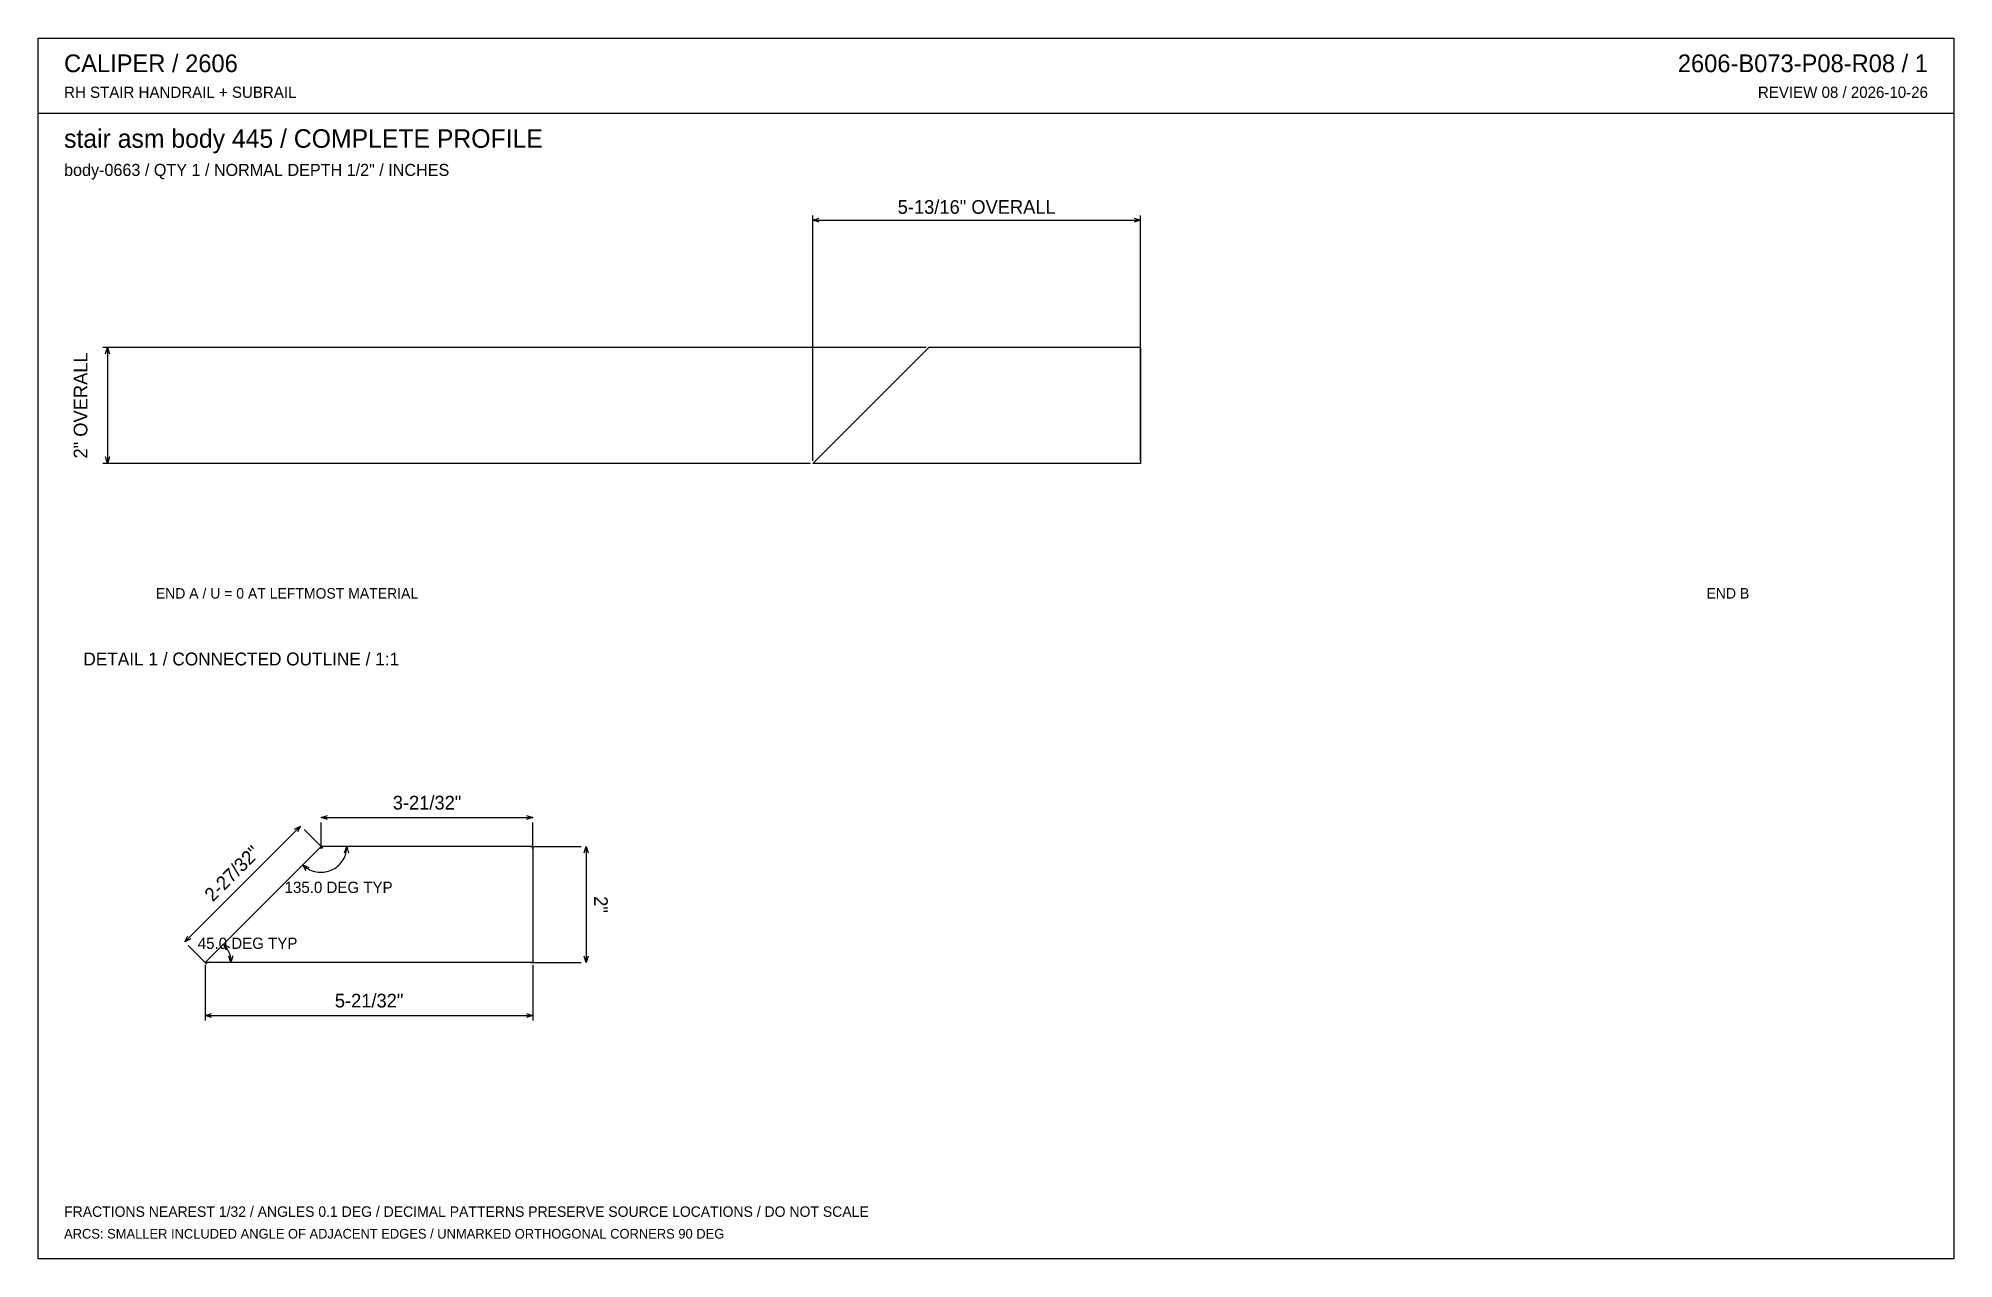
# Model space of a CAD drawing. Header units: inches. Extents: x 0.5 to 33.5, y 0.5 to 21.5.
import ezdxf
from ezdxf.enums import TextEntityAlignment as Align

# ---------------------------------------------------------------- set-up
doc = ezdxf.new("R2010")
doc.units = ezdxf.units.IN
doc.header["$MEASUREMENT"] = 0

msp = doc.modelspace()

# ---------------------------------------------------------------- linework, layer by layer
at = {"layer": 'ANNOTATION'}
for p, q in [((13.839, 14.236), (13.839, 18.472)), ((13.839, 18.389), (13.95, 18.424)), ((13.839, 18.389), (19.495, 18.389)), ((13.95, 18.354), (13.839, 18.389)), ((19.384, 18.424), (19.495, 18.389)), ((19.495, 18.389), (19.384, 18.354)), ((19.495, 14.236), (19.495, 18.472)), ((15.797, 16.194), (1.583, 16.194)), ((1.632, 16.083), (1.667, 16.194)), ((1.667, 16.194), (1.667, 14.194)), ((1.667, 16.194), (1.701, 16.083)), ((1.667, 14.194), (1.632, 14.306)), ((1.701, 14.306), (1.667, 14.194)), ((13.797, 14.194), (1.583, 14.194)), ((2.999, 5.937), (4.999, 7.937)), ((4.896, 7.883), (4.999, 7.937)), ((4.999, 7.937), (4.945, 7.834)), ((5.352, 8.083), (5.464, 8.118)), ((5.352, 8.083), (9.009, 8.083)), ((5.464, 8.049), (5.352, 8.083)), ((5.352, 7.542), (5.352, 8)), ((8.898, 8.118), (9.009, 8.083)), ((9.009, 8.083), (8.898, 8.049)), ((9.009, 7.542), (9.009, 8)), ((5.382, 7.554), (5.058, 7.878)), ((5.66, 7.262), (5.68, 7.283)), ((5.68, 7.283), (5.7, 7.306)), ((5.7, 7.306), (5.718, 7.33)), ((5.718, 7.33), (5.734, 7.355)), ((5.734, 7.355), (5.748, 7.382)), ((5.748, 7.382), (5.761, 7.409)), ((5.758, 7.473), (5.797, 7.583)), ((5.761, 7.409), (5.772, 7.437)), ((5.772, 7.437), (5.781, 7.465)), ((5.781, 7.465), (5.788, 7.494)), ((5.788, 7.494), (5.793, 7.524)), ((5.793, 7.524), (5.796, 7.553)), ((5.796, 7.553), (5.797, 7.583)), ((5.797, 7.583), (5.828, 7.471)), ((8.967, 7.583), (9.842, 7.583)), ((9.891, 7.472), (9.925, 7.583)), ((9.925, 7.583), (9.925, 5.583)), ((9.925, 7.583), (9.96, 7.472)), ((5.038, 7.269), (5.06, 7.249)), ((5.096, 7.168), (5.038, 7.269)), ((5.038, 7.269), (5.143, 7.219)), ((5.06, 7.249), (5.083, 7.23)), ((5.083, 7.23), (5.108, 7.212)), ((5.108, 7.212), (5.133, 7.197)), ((5.133, 7.197), (5.16, 7.183)), ((5.16, 7.183), (5.187, 7.171)), ((5.187, 7.171), (5.215, 7.161)), ((5.215, 7.161), (5.244, 7.152)), ((5.244, 7.152), (5.273, 7.146)), ((5.273, 7.146), (5.303, 7.142)), ((5.303, 7.142), (5.332, 7.139)), ((5.332, 7.139), (5.362, 7.139)), ((5.362, 7.139), (5.392, 7.141)), ((5.392, 7.141), (5.422, 7.144)), ((5.422, 7.144), (5.451, 7.15)), ((5.451, 7.15), (5.48, 7.158)), ((5.48, 7.158), (5.509, 7.167)), ((5.509, 7.167), (5.536, 7.179)), ((5.536, 7.179), (5.563, 7.192)), ((5.563, 7.192), (5.589, 7.207)), ((5.589, 7.207), (5.614, 7.224)), ((5.614, 7.224), (5.637, 7.242)), ((5.637, 7.242), (5.66, 7.262)), ((2.999, 5.937), (3.053, 6.04)), ((3.102, 5.991), (2.999, 5.937)), ((3.382, 5.554), (3.058, 5.878)), ((3.667, 5.898), (3.674, 5.89)), ((3.72, 5.794), (3.667, 5.898)), ((3.667, 5.898), (3.769, 5.842)), ((3.674, 5.89), (3.68, 5.883)), ((3.68, 5.883), (3.687, 5.876)), ((3.687, 5.876), (3.694, 5.868)), ((3.694, 5.868), (3.7, 5.86)), ((3.7, 5.86), (3.706, 5.853)), ((3.706, 5.853), (3.712, 5.845)), ((3.712, 5.845), (3.718, 5.836)), ((3.718, 5.836), (3.723, 5.828)), ((3.723, 5.828), (3.729, 5.82)), ((3.729, 5.82), (3.734, 5.811)), ((3.734, 5.811), (3.739, 5.803)), ((3.739, 5.803), (3.744, 5.794)), ((3.744, 5.794), (3.748, 5.785)), ((3.748, 5.785), (3.753, 5.776)), ((3.753, 5.776), (3.757, 5.767)), ((3.757, 5.767), (3.761, 5.758)), ((3.761, 5.758), (3.765, 5.749)), ((3.797, 5.583), (3.761, 5.694)), ((3.765, 5.749), (3.769, 5.739)), ((3.769, 5.739), (3.772, 5.73)), ((3.772, 5.73), (3.775, 5.721)), ((3.775, 5.721), (3.778, 5.711)), ((3.778, 5.711), (3.781, 5.702)), ((3.781, 5.702), (3.783, 5.692)), ((3.783, 5.692), (3.786, 5.682)), ((3.786, 5.682), (3.788, 5.672)), ((3.788, 5.672), (3.79, 5.663)), ((3.79, 5.663), (3.791, 5.653)), ((3.791, 5.653), (3.793, 5.643)), ((3.793, 5.643), (3.794, 5.633)), ((3.794, 5.633), (3.795, 5.623)), ((3.795, 5.623), (3.796, 5.613)), ((3.83, 5.695), (3.797, 5.583)), ((9.925, 5.583), (9.891, 5.694)), ((9.96, 5.694), (9.925, 5.583)), ((3.352, 5.542), (3.352, 4.583)), ((3.796, 5.613), (3.796, 5.603)), ((3.796, 5.603), (3.797, 5.593)), ((3.797, 5.593), (3.797, 5.583)), ((8.967, 5.583), (9.842, 5.583)), ((9.009, 5.542), (9.009, 4.583)), ((3.352, 4.667), (3.464, 4.701)), ((3.352, 4.667), (9.009, 4.667)), ((3.464, 4.632), (3.352, 4.667)), ((8.898, 4.701), (9.009, 4.667)), ((9.009, 4.667), (8.898, 4.632))]:
    msp.add_line(p, q, dxfattribs=at)
at = {"layer": 'OUTLINE'}
for p, q in [((0.472, 21.528), (33.528, 21.528)), ((0.472, 0.472), (0.472, 21.528)), ((33.528, 21.528), (33.528, 0.472)), ((0.472, 20.236), (33.528, 20.236)), ((13.839, 14.194), (15.839, 16.194)), ((19.495, 16.194), (15.839, 16.194)), ((19.495, 16.194), (19.495, 14.194)), ((19.495, 14.194), (13.839, 14.194)), ((3.352, 5.583), (5.352, 7.583)), ((9.009, 7.583), (5.352, 7.583)), ((9.009, 7.583), (9.009, 5.583)), ((9.009, 5.583), (3.352, 5.583)), ((33.528, 0.472), (0.472, 0.472))]:
    msp.add_line(p, q, dxfattribs=at)

# ---------------------------------------------------------------- texts
at = {"layer": 'ANNOTATION'}
for s, height, p in [('CALIPER / 2606', 0.30556, (0.917, 20.944)), ('RH STAIR HANDRAIL + SUBRAIL', 0.19444, (0.917, 20.5)), ('stair asm body 445 / COMPLETE PROFILE', 0.31944, (0.917, 19.639)), ('body-0663 / QTY 1 / NORMAL DEPTH 1/2" / INCHES', 0.20833, (0.917, 19.153)), ('END A / U = 0 AT LEFTMOST MATERIAL', 0.18056, (2.5, 11.861)), ('DETAIL 1 / CONNECTED OUTLINE / 1:1', 0.22222, (1.25, 10.708)), ('FRACTIONS NEAREST 1/32 / ANGLES 0.1 DEG / DECIMAL PATTERNS PRESERVE SOURCE LOCATIONS / DO NOT SCALE', 0.18056, (0.917, 1.194)), ('ARCS: SMALLER INCLUDED ANGLE OF ADJACENT EDGES / UNMARKED ORTHOGONAL CORNERS 90 DEG', 0.16667, (0.917, 0.819))]:
    msp.add_text(s, height=height, dxfattribs=at).set_placement(p)
for s, height, p in [('2606-B073-P08-R08 / 1', 0.30556, (33.083, 20.944)), ('REVIEW 08 / 2026-10-26', 0.19444, (33.083, 20.5)), ('END B', 0.1806, (30, 11.861))]:
    msp.add_text(s, height=height, dxfattribs=at).set_placement(p, align=Align.RIGHT)
for s, height, p in [('5-13/16" OVERALL', 0.23611, (16.667, 18.5)), ('3-21/32"', 0.2361, (7.181, 8.222)), ('135.0 DEG TYP', 0.19444, (5.655, 6.782)), ('45.0 DEG TYP', 0.19444, (4.084, 5.817)), ('5-21/32"', 0.2361, (6.181, 4.806))]:
    msp.add_text(s, height=height, dxfattribs=at).set_placement(p, align=Align.CENTER)
for s, rotation, p in [('2" OVERALL', 90, (1.319, 15.194)), ('2-27/32"', 45, (3.901, 7.035)), ('2"', -90, (10.064, 6.583))]:
    msp.add_text(s, height=0.2361, rotation=rotation, dxfattribs=at).set_placement(p, align=Align.CENTER)

doc.saveas('drawing.dxf')
